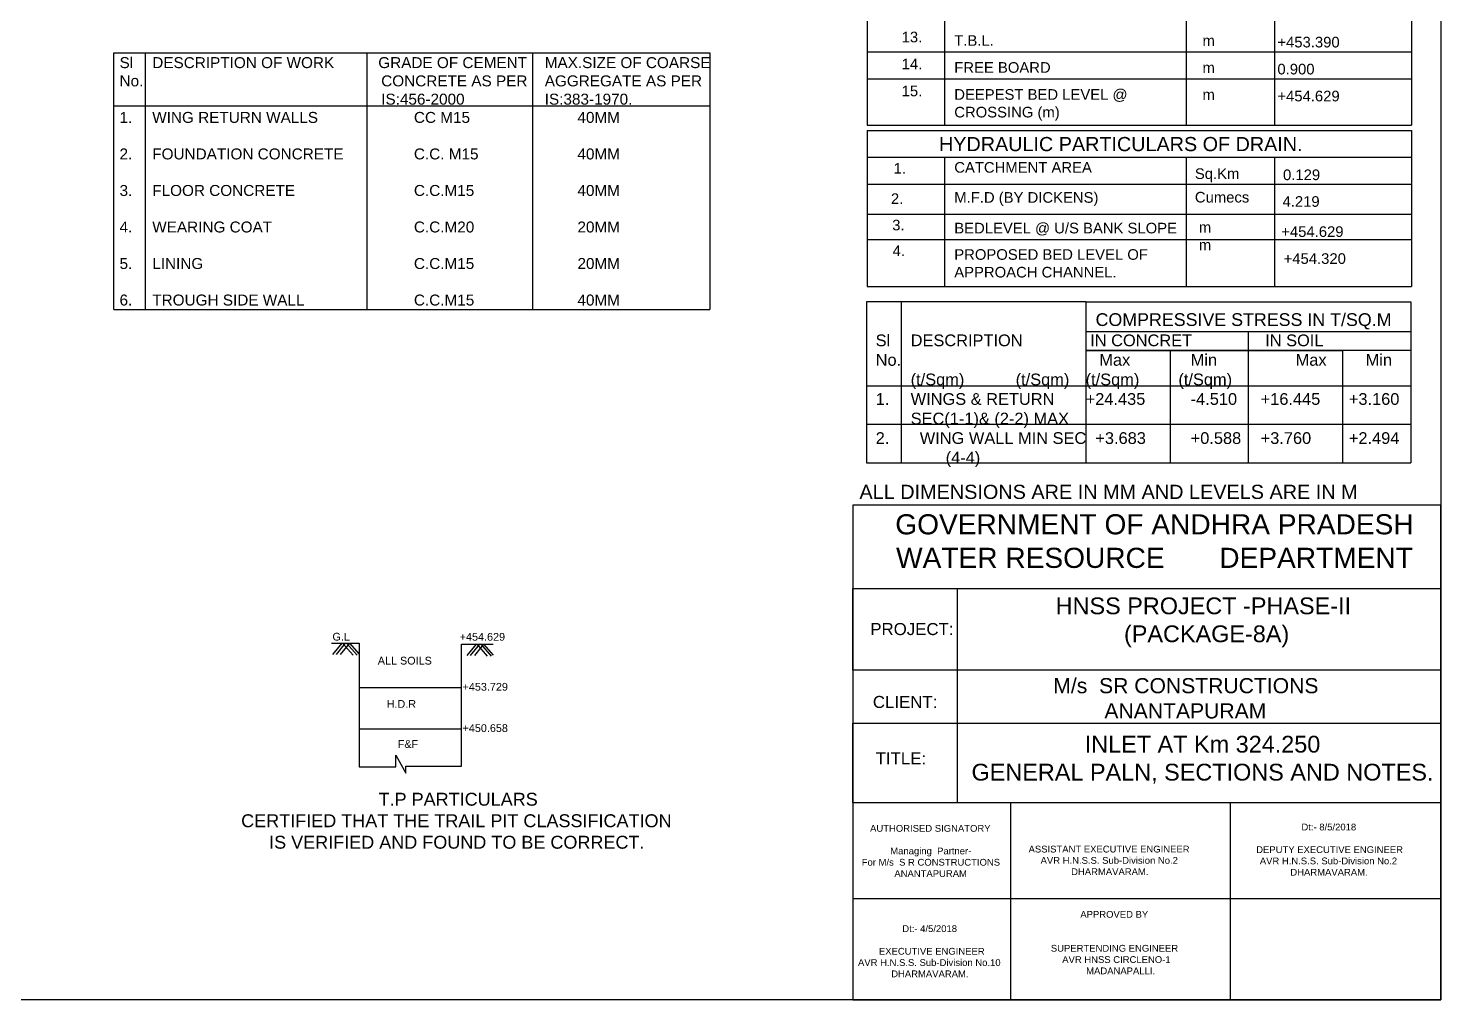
# Model space of a CAD drawing. Header units: millimetres. Extents: x 5124 to 3345995, y 2311 to 45968829.
# Drawn here: x 3313015 to 3345871, y 45924010 to 45946606 of the extents above; entities that cross this region are included whole.
import ezdxf

# ---------------------------------------------------------------- set-up
doc = ezdxf.new("R2010")
doc.units = ezdxf.units.MM
doc.header["$MEASUREMENT"] = 0
for name, color, linetype in [('DIMENSION', 7, 'Continuous'), ('DRAWING', 7, 'Continuous'), ('TEXT', 7, 'Continuous')]:
    doc.layers.add(name, color=color, linetype=linetype)
doc.styles.get("Standard").update_dxf_attribs({"font": 'arial.ttf', "height": 150})

msp = doc.modelspace()

# ---------------------------------------------------------------- linework, layer by layer
at = {"layer": 'DIMENSION'}
msp.add_lwpolyline([(3345870.9, 45924009.6), (3264270.8, 45924009.6), (3264270.8, 45968829.2), (3345870.9, 45968829.2)], close=True, dxfattribs=at)
for points in [[(3337618, 45940242.5), (3345174.9, 45940242.5)], [(3332517.1, 45937398.5), (3345174.9, 45937398.5)], [(3332517.1, 45936496.5), (3345174.9, 45936496.5)]]:
    msp.add_lwpolyline(points, dxfattribs=at)
at = {"layer": 'DRAWING'}
for points in [[(3320067.9, 45932299.9), (3320709.6, 45932299.9), (3320709.6, 45929620.9)], [(3320308, 45932299.9), (3320093.3, 45932041)], [(3320388.7, 45932299.9), (3320174, 45932041)], [(3320484.8, 45932299.9), (3320270, 45932041)], [(3320327, 45932299.9), (3320569.5, 45932027.9)], [(3320420.5, 45932299.9), (3320663, 45932027.9)], [(3320484.8, 45932299.9), (3320709.6, 45932047.7)], [(3323089.7, 45929620.9), (3323089.7, 45932276.8), (3323832.4, 45932276.8)], [(3323430.9, 45932276.8), (3323216.2, 45932017.9)], [(3323511.6, 45932276.8), (3323296.9, 45932017.9)], [(3323607.7, 45932276.8), (3323392.9, 45932017.9)], [(3323449.9, 45932276.8), (3323692.4, 45932004.8)], [(3323543.4, 45932276.8), (3323785.9, 45932004.8)], [(3323607.7, 45932276.8), (3323832.5, 45932024.5)], [(3320709.6, 45931269.3), (3323089.7, 45931269.3)], [(3320709.6, 45930308.5), (3320709.6, 45929423.8), (3321564.3, 45929423.8), (3321564.3, 45929700.1), (3321794.4, 45929277.5), (3321794.4, 45929442.4), (3323089.7, 45929442.4), (3323089.7, 45930308.5)], [(3320709.6, 45930308.5), (3323089.7, 45930308.5)]]:
    msp.add_lwpolyline(points, dxfattribs=at)
at = {"layer": 'TEXT'}
msp.add_line((3345174.9, 45940242.5), (3345174.9, 45936496.5), dxfattribs=at)
for points in [[(3332530.8, 45955828.8), (3332530.8, 45944352.7)], [(3345188.6, 45955828.8), (3345188.6, 45944352.7)], [(3328872.9, 45944797.4), (3315005.7, 45944797.4), (3315005.7, 45946036.8), (3328872.9, 45946036.8)], [(3315005.7, 45940066.2), (3315005.7, 45946036.8), (3328872.9, 45946036.8), (3328872.9, 45940066.2)], [(3315733.1, 45946036.8), (3315733.1, 45940066.2)], [(3320890.5, 45946036.8), (3320890.5, 45940066.2)], [(3324741, 45946036.8), (3324741, 45940066.2)], [(3332530.8, 45944230.8), (3332530.8, 45943610)], [(3345188.6, 45944230.8), (3345188.6, 45943610)], [(3332530.8, 45943610), (3332530.8, 45940597.1)], [(3345188.6, 45943610), (3345188.6, 45940597.1)], [(3315005.7, 45940066.2), (3328872.9, 45940066.2)], [(3337618, 45940242.5), (3332517.1, 45940242.5), (3332517.1, 45936496.5)], [(3333316.6, 45940242.5), (3333316.6, 45936496.5)], [(3337618, 45940242.5), (3337618, 45936496.5)], [(3337618, 45940242.5), (3337618, 45936496.5)], [(3337618, 45939550.3), (3345174.9, 45939550.3), (3345174.9, 45939113.4), (3337618, 45939113.4)], [(3341387.5, 45939550.3), (3341387.5, 45936496.5)], [(3337618, 45939113.4), (3343586.7, 45939113.4)], [(3339573.5, 45939113.4), (3339573.5, 45936496.5)], [(3343586.7, 45939113.4), (3343586.7, 45936496.5)], [(3345174.9, 45938282.4), (3332517.1, 45938282.4)], [(3334622.9, 45933575), (3334622.9, 45928589.8)], [(3335863, 45928589.8), (3335863, 45924009.6)], [(3340975.9, 45928589.8), (3340975.9, 45924009.6)], [(3332194.3, 45926361.3), (3345870.9, 45926361.3)]]:
    msp.add_lwpolyline(points, dxfattribs=at)
at = {"layer": 'TEXT', "ltscale": 0.02}
for points in [[(3334329.4, 45955207.9), (3334329.4, 45944352.7)], [(3339952.5, 45955207.9), (3339952.5, 45944352.7)], [(3342004.6, 45955157.3), (3342004.6, 45944352.7)], [(3332530.8, 45946055.3), (3345188.6, 45946055.3)], [(3332530.8, 45945427.9), (3345188.6, 45945427.9)], [(3332530.8, 45944352.7), (3345188.6, 45944352.7)], [(3332530.8, 45944230.8), (3345188.6, 45944230.8)], [(3332530.8, 45943610), (3345188.6, 45943610)], [(3332530.8, 45943610), (3345188.6, 45943610)], [(3334329.4, 45943610), (3334329.4, 45940597.1)], [(3339952.5, 45943610), (3339952.5, 45940597.1)], [(3342004.6, 45943610), (3342004.6, 45940597.1)], [(3332530.8, 45942982.5), (3345188.6, 45942982.5)], [(3332530.8, 45942283.4), (3345188.6, 45942283.4)], [(3332530.8, 45941691.9), (3345188.6, 45941691.9)], [(3332530.8, 45940597.1), (3345188.6, 45940597.1)]]:
    msp.add_lwpolyline(points, dxfattribs=at)
at = {"layer": 'TEXT'}
for points in [[(3345870.9, 45935512.8), (3332194.3, 45935512.8), (3332194.3, 45924009.6), (3345870.9, 45924009.6)], [(3332194.3, 45933575), (3345870.9, 45933575), (3345870.9, 45931678.7), (3332194.3, 45931678.7)], [(3332194.3, 45930440.4), (3345870.9, 45930440.4), (3345870.9, 45928589.8), (3332194.3, 45928589.8)]]:
    msp.add_lwpolyline(points, close=True, dxfattribs=at)

# ---------------------------------------------------------------- texts
for s, p in [('G.L', (3320091.9, 45932363.7)), ('+454.629', (3323050.8, 45932361)), ('ALL SOILS', (3321145.4, 45931806.4)), ('+453.729', (3323117, 45931198.8)), ('H.D.R', (3321351.4, 45930799.7)), ('+450.658', (3323117, 45930237.9)), ('F&F', (3321610.5, 45929867.8))]:
    msp.add_text(s, height=180, dxfattribs=at).set_placement(p)
at = {"layer": 'TEXT', "attachment_point": 1}
for s, insert, char_height, width in [('13.', (3333331.3, 45946525.7), 246.9, 364.481), ('T.B.L.', (3334555.4, 45946444.7), 246.9, 1460.432), ('m ', (3340328.7, 45946441), 246.9, 496.612), ('+453.390', (3342071.5, 45946406.8), 246.9, 1831.02), ('{\\H1.3398x;Sl^IDESCRIPTION OF WORK^I       GRADE OF CEMENT ^IMAX.SIZE OF COARSE\\PNo.^I^I^I^I^I^I^I^I\\H0.99998x;CONCRETE AS PER ^IAGGREGATE AS PER\\P^I^I^I^I^I^I^I^IIS:456-2000^I^I^IIS:383-1970.\\P1.^IWING RETURN WALLS ^I^I^ICC M15^I^I^I^I40MM\\P^I\\P2.^IFOUNDATION CONCRETE^I^I^IC.C. M15^I^I^I^I40MM\\P\\P3.^IFLOOR CONCRETE^I^I^I^IC.C.M15^I^I^I^I40MM\\P\\P4.^IWEARING COAT^I^I^I^I^IC.C.M20^I^I^I^I20MM\\P\\P5.^ILINING^I^I^I^I^I^I^IC.C.M15^I^I^I^I20MM\\P\\P6.^ITROUGH SIDE WALL^I^I^I^IC.C.M15^I^I^I^I40MM}', (3315139.1, 45945933.9), 190.196, 13719.853), ('14.', (3333331.3, 45945898.3), 246.9, 364.481), ('FREE BOARD', (3334555.4, 45945817.3), 246.9, 3745.582), ('m ', (3340328.7, 45945813.6), 246.9, 496.612), ('0.900', (3342071.5, 45945779.4), 246.9, 1831.02), ('15.', (3333331.3, 45945270.9), 246.9, 364.481), ('DEEPEST BED LEVEL @ CROSSING (m)', (3334555.4, 45945189.9), 246.899, 4830.716), ('m ', (3340328.7, 45945186.2), 246.9, 496.612), ('+454.629', (3342071.5, 45945152.1), 246.9, 1831.02), ('\\PHYDRAULIC PARTICULARS OF DRAIN.', (3334200.4, 45944625.5), 329.199, 14000.535), ('1.', (3333144.5, 45943472.8), 246.9, 364.481), ('CATCHMENT AREA', (3334555.4, 45943493.3), 246.899, 6884.418), ('Sq.Km \\P ', (3340151.9, 45943347.4), 246.9, 1540.269), ('0.129', (3342202.4, 45943321.1), 246.9, 1358.889), ('2.', (3333081.2, 45942765.9), 246.9, 364.481), ('M.F.D (BY DICKENS)', (3334555.4, 45942794.2), 246.899, 6852.905), ('Cumecs ', (3340151.9, 45942800), 246.9, 1540.269), ('\\P4.219', (3342190.6, 45943112), 246.9, 1681.251), ('3.', (3333112.1, 45942152.3), 246.9, 364.481), ('BEDLEVEL @ U/S BANK SLOPE', (3334555.4, 45942081.5), 246.899, 5869.609), ('m \\Pm ', (3340244.1, 45942102.1), 246.9, 290.34), ('+454.629', (3342161.5, 45941999.7), 246.9, 899.268), ('4.', (3333121, 45941555.3), 246.9, 364.481), ('PROPOSED BED LEVEL OF APPROACH CHANNEL.', (3334555.4, 45941467.4), 246.899, 5236.783), ('+454.320', (3342216.8, 45941372.3), 246.9, 1129.079), ('{\\H1.4574x; ^I^I^I^I^I^I  COMPRESSIVE STRESS IN T/SQ.M\\P\\H0.91933x;Sl^IDESCRIPTION^I^I IN CONCRET^I^I IN SOIL^I^I^I^I\\PNo.^I^I^I^I^I^I   Max^I^IMin^I^I^IMax^I^IMin^I^I^I^I^I^I^I^I  ^I^I^I^I^I^I(t/Sqm)^I^I(t/Sqm)^I(t/Sqm)^I     (t/Sqm)\\P\\H0.9999x;1.^IWINGS & RETURN\\H1.0001x;^I+24.435^I^I-4.510^I+16.445^I    +3.160^I^I\\P ^ISEC(1-1)& (2-2) MAX\\P\\H0.9999x;2.^I  WING WALL MIN SEC  \\H1.0001x;+3.683^I^I+0.588^I+3.760^I    +2.494^I^I\\P ^I^I(4-4)}', (3332727, 45939977.4), 203.5203, 18202.576), ('ALL DIMENSIONS ARE IN MM AND LEVELS ARE IN M', (3332349.5, 45935987.8), 330.32, 11787.93), ('PROJECT:', (3332602.5, 45932772), 280.17, 2614.08), ('\\pi1434.2;M/s  SR CONSTRUCTIONS \\P\\pi2622.6;ANANTAPURAM', (3335424.1, 45931490.6), 351.716, 8975.386), ('CLIENT:', (3332661.8, 45931076.3), 280.17, 2614.08), ('\\pi3351;INLET AT Km 324.250\\P\\pi717.66;GENERAL PALN, SECTIONS AND NOTES.', (3334238.5, 45930148.6), 389.973, 12105.823), ('TITLE:', (3332726.3, 45929763.3), 280.17, 1519.252), ('\\pi3486.9; T.P PARTICULARS\\P\\pi406.82;CERTIFIED THAT THE TRAIL PIT CLASSIFICATION\\P\\pi1057.4;IS VERIFIED AND FOUND TO BE CORRECT.', (3317560.8, 45928823.4), 300, 10771.151), ('\\pi2556.4;AUTHORISED SIGNATORY\\P\\pi3956.7;\\P\\pi3025.6;Managing  Partner-\\P\\pi2362.4;For M/s  S R CONSTRUCTIONS\\P\\pi3120.6;ANANTAPURAM', (3330040.5, 45928074.7), 157.659, 7913.382), ('\\pi3333.4;Dt:- 8/5/2018\\P\\pi3956.7;\\P\\pi2220.2; DEPUTY EXECUTIVE ENGINEER\\P\\pi2365.2;AVR H.N.S.S. Sub-Division No.2\\P\\pi3075.3;DHARMAVARAM.', (3339296.9, 45928105.7), 157.659, 7913.382), ('\\pi3956.7;\\P\\P\\pi2085.6;ASSISTANT EXECUTIVE ENGINEER\\P\\pi2365.2;AVR H.N.S.S. Sub-Division No.2\\P\\pi3075.3;DHARMAVARAM.', (3334198, 45928118), 157.659, 7913.382), ('\\pi3168.1;APPROVED BY\\P\\pi3956.7;\\P\\pi3895.5;  \\P\\pi2482.3;SUPERTENDING ENGINEER                \\P\\pi2685.7; AVR HNSS CIRCLENO-1\\P\\pi0;                                                      MADANAPALLI.', (3334319.3, 45926074.3), 157.659, 7913.382), ('\\pi3333.4;Dt:- 4/5/2018\\P\\pi3956.7;\\P\\pi2666.9;  EXECUTIVE ENGINEER\\P\\pi2303.4;AVR H.N.S.S. Sub-Division No.10\\P\\pi3075.3;DHARMAVARAM.', (3330012.6, 45925741.9), 157.659, 7913.382)]:
    msp.add_mtext(s, dxfattribs=dict(at, insert=insert, char_height=char_height, width=width))
at = {"layer": 'TEXT', "color": 7, "width": 13345.844, "attachment_point": 5}
for s, insert, char_height in [('GOVERNMENT OF ANDHRA PRADESH\\PWATER RESOURCE       DEPARTMENT', (3339212, 45934674.7), 467.967), ('HNSS PROJECT -PHASE-II\\P (PACKAGE-8A)', (3340349.2, 45932787.9), 389.973)]:
    msp.add_mtext(s, dxfattribs=dict(at, insert=insert, char_height=char_height))

doc.saveas('drawing.dxf')
